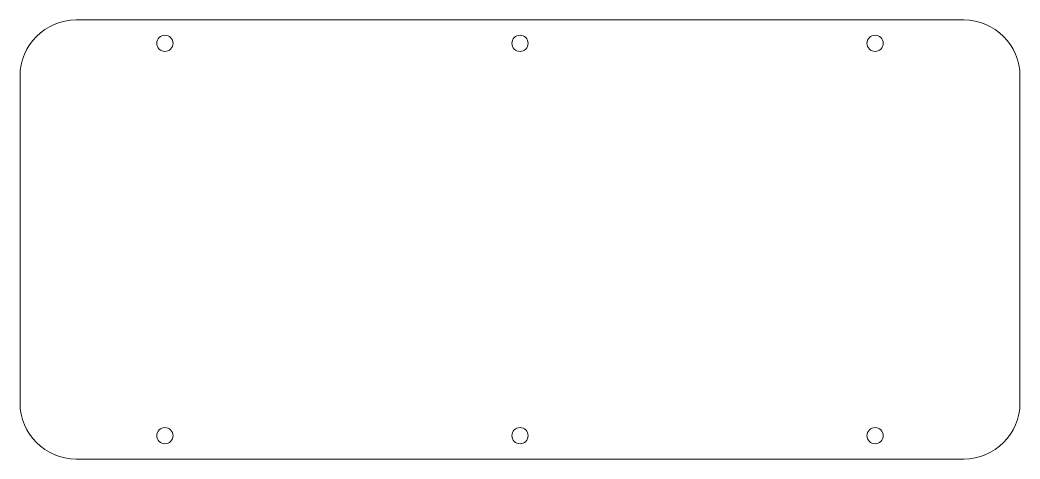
# Model space of a CAD drawing. Header units: millimetres. Extents: x -170 to 170, y -75 to 75.
import ezdxf

# ---------------------------------------------------------------- set-up
doc = ezdxf.new("R2010")
doc.units = ezdxf.units.MM

msp = doc.modelspace()

# ---------------------------------------------------------------- linework, layer by layer
at = {"color": 7, "linetype": 'Continuous', "lineweight": 15}
for p, q in [((-150.8125, 74.6125), (150.8125, 74.6125)), ((-169.8625, -55.5625), (-169.8625, 55.5625)), ((169.8625, 55.5625), (169.8625, -55.5625)), ((150.8125, -74.6125), (-150.8125, -74.6125))]:
    msp.add_line(p, q, dxfattribs=at)
for centre in [(-120.6373, 66.675), (0, 66.675), (120.6373, 66.675), (-120.6373, -66.675), (0, -66.675), (120.6373, -66.675)]:
    msp.add_circle(centre, 2.7686, dxfattribs=at)
for centre, start, end in [((-150.8125, 55.5625), 90, 180), ((150.8125, 55.5625), 0, 90), ((-150.8125, -55.5625), 180, 270), ((150.8125, -55.5625), 270, 0)]:
    msp.add_arc(centre, 19.05, start, end, dxfattribs=at)

doc.saveas('drawing.dxf')
